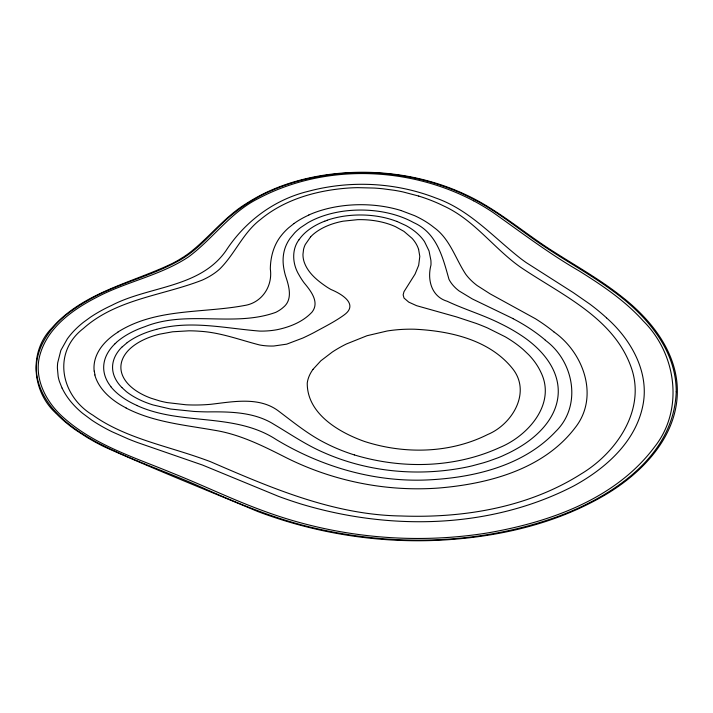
<?xml version="1.0" encoding="UTF-8"?>
<svg xmlns="http://www.w3.org/2000/svg" width="713" height="713" viewBox="0 0 713 713"><rect width="100%" height="100%" fill="white"/><g stroke="black" fill="none" stroke-linecap="round" stroke-linejoin="round"><path stroke-width="1.07" d="M298.943 239.782C291.359 250.058 292.553 264.309 298.961 274.835A156.004 90.07 0 0 0 304.13 282.865C310.574 290.601 319.887 302.125 312.071 312.044C303.016 321.848 289.843 327.062 277 329.718A51.327 29.634 0 0 1 264.487 331.055A50.748 29.295 0 0 1 259.746 331.09C225.549 328.417 190.665 319.95 156.682 329.317M312.989 369.361L320.868 360.778L332.285 352.053A139.08 80.302 0 0 1 346.42 343.969L367.043 335.716L387.123 331.001A86.059 49.687 0 0 1 395.136 329.959L397.854 329.7A91.906 53.056 0 0 1 414.431 329.21C449.645 330.885 489.189 339.62 512.38 368.389C531.684 392.097 512.326 424.342 487.683 434.511C449.885 453.53 404.298 454.368 364.441 441.436C338.951 432.363 307.071 413.781 307.241 383.166A73.35 42.352 0 0 1 308.159 378.87A77.637 44.821 0 0 1 312.998 369.361M310.663 236.796L305.262 244.55A64.83 37.432 0 0 0 303.551 249.434L302.963 254.318A69.883 40.347 0 0 0 304.273 262.348C308.168 273.222 317.615 280.788 326.893 287.036A91.852 53.029 0 0 0 331.01 289.523C341.375 293.783 359.183 304.255 344.005 315.048C334.584 321.866 324.059 327.009 313.898 332.623A267.161 154.24 0 0 1 302.784 338.06L286.688 344.156L273.81 346.01A38.555 22.263 0 0 1 264.452 345.671A38.128 22.014 0 0 1 259.434 344.923C239.711 339.869 220.388 332.427 199.836 331.26A81.603 47.111 0 0 0 188.954 330.814L172.662 331.786L159.614 334.174A65.756 37.958 0 0 0 141.04 341.081A63.163 36.47 0 0 0 127.707 351.108A61.006 35.222 0 0 0 124.276 378.879L125.238 380.377A64.117 37.023 0 0 0 136.709 391.152A66.648 38.484 0 0 0 151.058 398.219L159.988 401A73.412 42.388 0 0 0 167.074 402.578L185.986 404.779A100.961 58.288 0 0 0 210.781 404.298C233.383 401.713 259.808 396.241 279.282 411.615C294.496 423.103 309.415 435.278 326.625 443.718A154.703 89.321 0 0 0 354.343 454.93M122.279 346.857L127.172 342.668M115.016 343.746L116.495 342.383M293.943 223.579L288.658 227.786A98.822 57.058 0 0 0 281.519 235.263C273.765 244.684 270.45 256.983 270.325 269.015C272.874 286.154 261.885 302.936 244.336 305.521C202.162 313.381 155.639 308.087 117.788 332.106M324.816 221.182L327.196 220.317M418.727 196.066L402.943 191.922A112.948 65.213 0 0 0 394.521 190.326L382.881 188.776A127.957 73.876 0 0 0 374.227 188.054L357.703 187.653A109.954 63.484 0 0 0 348.443 188.036C317.151 190.3 285.031 199.114 260.512 219.479C243.097 232.67 235.023 253.837 219.818 268.935A76.122 43.948 0 0 1 202.421 280.031C162.626 295.654 116.451 298.907 83.305 328.533C51.728 352.73 60.979 396.285 92.94 415.207A159.899 92.316 0 0 0 112.538 426.935C139.195 440.349 168.446 447.131 196.538 456.712A364.673 210.54 0 0 1 210.121 461.543C271.002 487.87 333.595 514.991 401.143 515.98C463.218 518.271 528.057 507.674 581.184 473.913C616.683 452.603 646.548 409.173 630.969 366.767C613.082 317.071 560.578 294.451 520.035 266.849A243.543 140.604 0 0 1 515.018 263.124C490.874 244.354 471.944 218.722 443.45 205.843A132.413 76.451 0 0 0 436.49 202.617A139.418 80.498 0 0 0 418.718 196.075M354.352 454.921C401.553 469.19 454.511 468.227 499.697 447.532C527.87 435.982 556.55 403.888 540.846 372.168A137.894 79.615 0 0 0 534.483 361.544L533.36 360.083A127.44 73.573 0 0 0 528.6 354.646L523.395 349.7A143.803 83.029 0 0 0 505.098 336.723L487.442 327.918A188.134 108.617 0 0 0 476.177 323.408L456.57 316.929L416.561 305.672L408.701 302.098L404.021 298.043L403.148 294.888L403.968 291.724L415.064 274.104L418.674 265.298L419.797 256.404L418.611 249.398M400.964 210.504L414.699 215.709A99.918 57.691 0 0 1 433.932 227.447C450.046 238.944 455.366 258.623 465.821 274.362A92.859 53.618 0 0 0 472.728 281.902A89.205 51.505 0 0 0 477.149 285.548L490.223 293.916L535.41 318.72A224.8 129.784 0 0 1 553.823 331.821M396.838 221.387L405.92 225.549A72.494 41.853 0 0 1 413.638 230.459L415.314 231.752A77.093 44.509 0 0 1 424.529 241.671L429.03 250.931L430.893 260.325A123.821 71.487 0 0 1 430.973 265.031C427.114 279.496 431.276 296.546 447.238 301.278C464.626 309.495 483.2 314.923 500.401 323.586A188.009 108.545 0 0 1 520.579 334.985C540.115 347.632 558.76 367.641 558.261 392.391C557.584 417.702 537.299 437.247 516.524 448.86A153.767 88.777 0 0 1 508.85 452.951L502.193 456.053A112.904 65.186 0 0 1 497.968 457.808L488.877 461.088A160.764 92.815 0 0 1 483.12 462.897L472.327 465.812A131.201 75.747 0 0 1 465.108 467.407C418.157 476.64 368.22 472.113 324.299 452.8C306.581 445.251 290.681 434.306 274.193 424.502C254.309 411.847 229.987 411.659 207.233 411.9A200.086 115.515 0 0 1 193.829 411.428L170.585 409.039L153.081 404.948A79.375 45.828 0 0 1 126.451 391.713L121.843 387.524M136.958 405.528C181.262 425.911 234.515 412.167 276.403 439.671C322.16 467.202 375.475 482.63 429.066 479.858C474.457 477.496 523.494 465.794 555.668 431.525C582.343 405.599 573.894 361.036 545.267 340.226M126.076 408.032C153.366 422.176 184.471 424.966 214.248 430.224C239.871 434.244 263.204 446.035 286.073 457.621C333.042 481.168 386.286 491.899 438.7 488.031C488.494 483.895 543.466 469.386 575.115 427.764C599.597 396.9 583.635 352.614 553.805 331.83M473.637 200.843C407.783 166.165 323.987 163.527 257.821 198.793C230.388 212.545 212.911 238.721 188.802 256.707C160.577 275.601 126.201 281.573 96.415 297.446C72.494 309.745 47.762 327.463 40.035 354.611C33.163 378.505 46.479 402.997 64.348 418.308C95.114 445.42 135.265 457.684 172.43 473.102C203.036 485.277 232.714 499.733 263.703 510.989C335.119 537.344 413.344 545.035 488.494 532.78C550.249 521.987 615.845 498.859 654.668 446.775C684.293 409.351 676.307 353.639 643.331 321.055C624.98 300.601 601.95 285.164 578.787 270.717C548.85 253.436 521.346 232.491 493.191 212.554A267.518 154.445 0 0 0 473.673 200.825M513.155 318.658L472.336 298.952L459.136 290.966A60.694 35.044 0 0 1 455.099 287.508A62.441 36.051 0 0 1 448.976 279.309C442.746 257.259 436.944 232.919 413.558 222.554A78.787 45.489 0 0 0 396.41 215.299A74.794 43.181 0 0 0 344.486 211.066A75.257 43.448 0 0 0 307.864 222.777L300.636 227.554A81.549 47.085 0 0 0 294.692 232.83L290.075 238.383A89.927 51.915 0 0 0 287.392 242.732C283.346 250.165 282.303 258.944 283.631 267.241A194.337 112.199 0 0 0 285.396 275.414C288.818 285.646 293.301 299.442 283.15 307.481A39.892 23.03 0 0 1 275.788 312.339C233.846 327.499 186.913 309.638 144.837 326.706A86.13 49.732 0 0 0 116.442 342.356M606.549 317.891C631.032 339.459 649.801 372.373 642.796 405.875C635.381 442.372 605.016 468.896 573.689 485.981C490.259 529.162 389.467 530.793 300.699 503.904A339.415 195.959 0 0 1 278.453 496.337L202.617 465.09L137.333 442.488A294.246 169.881 0 0 1 128.269 438.958L112.084 431.766A180.523 104.223 0 0 1 91.781 420.144L82.423 413.184A142.181 82.093 0 0 1 62.111 388.095M56.318 413.576C31.835 391.811 28.493 351.491 52.067 327.802C83.082 292.464 131.468 282.999 172.136 263.56A128.474 74.179 0 0 0 178.107 260.316L183.749 256.849A141.067 81.442 0 0 0 189.016 253.177C209.23 237.723 224.684 216.618 246.68 203.33C269.22 188.74 295.164 179.943 321.554 175.567C378.55 166.316 439.253 176.405 488.539 207.055C511.373 221.039 532.032 238.231 554.767 252.375C576.844 266.466 599.776 279.389 620.408 295.619C650.657 318.791 678.072 352.659 677.341 392.685C676.566 437.122 642.458 472.55 606.424 494.171C555.507 524.536 495.945 537.62 437.194 540.338C376.241 542.976 314.825 533.083 257.758 511.515C206.351 489.956 154.471 469.314 103.617 446.498A252.857 145.987 0 0 1 86.87 437.292L75.444 429.85A190.023 109.704 0 0 1 56.309 413.576M62.058 388.104L59.446 381.535A124.365 71.799 0 0 1 58.172 376.526L57.388 368.042A142.948 82.53 0 0 1 57.682 362.837L60.855 350.359L67.263 338.969A138.99 80.248 0 0 1 83.323 322.383L90.551 317.125A156.013 90.079 0 0 1 111.7 305.369C148.981 285.931 199.622 288.159 225.825 250.923C244.764 221.627 274.202 199.542 308.283 191.316C350.065 180.113 395.528 182.287 435.857 198.036C469.787 209.907 493.619 237.5 521.203 258.962A287.589 166.04 0 0 0 526.114 262.536L573.243 292.597L589.758 304.05A300.957 173.758 0 0 1 606.549 317.891M94.998 374.958L94.276 371.161M513.084 318.702A205.656 118.732 0 0 1 545.392 340.181M110.943 386.722A80.088 46.238 0 0 1 115.025 343.755M137.012 405.483A87.708 50.641 0 0 1 110.854 386.749M94.178 371.17A91.371 52.753 0 0 1 117.921 332.169M126.174 407.97A96.46 55.694 0 0 1 94.811 374.976M308.747 215.005A84.972 49.054 0 0 1 400.964 210.504M293.943 223.579A89.954 51.933 0 0 1 308.836 215.068M418.602 249.398A67.699 39.081 0 0 0 412.069 238.329L403.959 231.386L395.572 226.716A56.487 32.611 0 0 0 388.389 223.927A57.2 33.03 0 0 0 357.596 219.666L343.167 221.173A56.657 32.709 0 0 0 323.167 227.777A58.065 33.52 0 0 0 310.672 236.796M327.107 220.228A65.15 37.62 0 0 1 396.784 221.431M299.014 239.8A68.796 39.723 0 0 1 324.772 221.146M127.155 342.659A76.033 43.894 0 0 1 156.7 329.335M121.887 387.516A70.391 40.641 0 0 1 122.164 346.821M676.218 391.74C673.812 457.728 609.365 498.521 553.235 518.164C475.999 544.794 391.107 546.354 311.929 527.495C273.828 518.494 237.598 503.307 201.922 487.469C167.243 471.819 130.835 460.099 97.093 442.416C71.523 428.558 44.464 408.986 37.539 379.022C31.292 351.144 50.587 325.128 72.53 310.2A192.67 111.237 0 0 1 93.84 297.232C122.057 282.063 154.053 275.316 181.717 259.06A122.386 70.658 0 0 0 186.886 255.682C204.613 243.391 217.59 225.727 234.657 212.652C255.031 196.414 279.353 185.638 304.567 179.489C360.912 166.004 422.346 172.412 473.842 199.355A236.966 136.807 0 0 1 480.036 202.715C503.476 215.843 524.046 233.311 546.497 247.955C568.332 262.429 591.344 275.12 612.476 290.654C645.283 314.299 676.387 348.987 676.218 391.74"/></g></svg>
